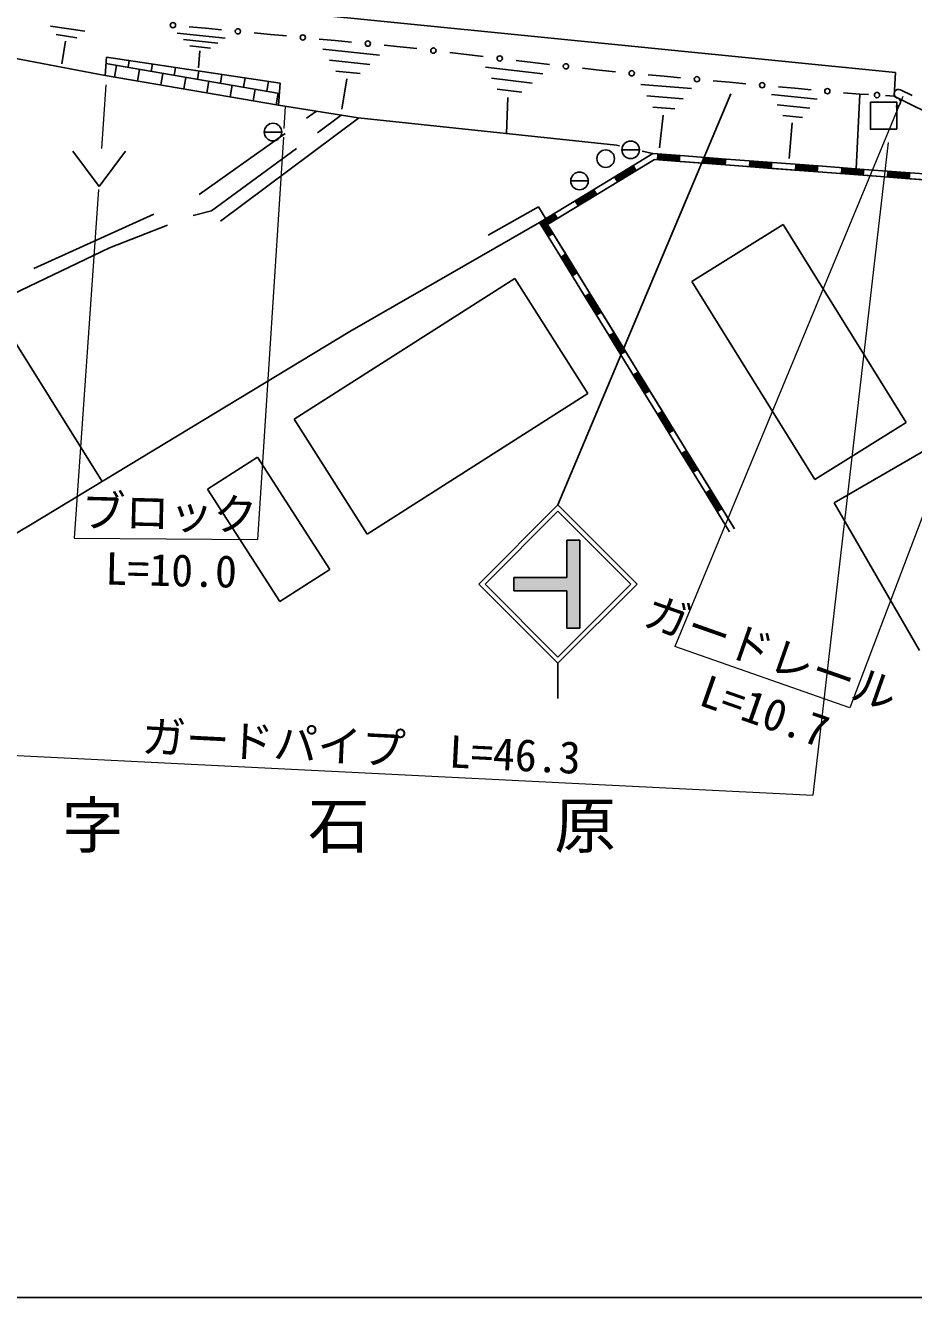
# Model space of a CAD drawing. Units: millimetres, scale not verified. Extents: x 40000 to 680000, y 20000 to 380000.
# Drawn here: x 296144 to 346651, y 205000 to 277342 of the extents above; entities that cross this region are included whole.
import ezdxf
from ezdxf.enums import TextEntityAlignment as Align

# ---------------------------------------------------------------- set-up
doc = ezdxf.new("R2010")
doc.units = ezdxf.units.MM
doc.header["$LTSCALE"] = 1000
doc.linetypes.add('DASHED', pattern=[7.5, 6, -1.5])
for name, color, linetype, lineweight in [('M-BGD', 7, 'Continuous', 25), ('M-BGD-EXST', 7, 'Continuous', 25), ('M-STR-HTXT', 7, 'Continuous', 13), ('M-STR-STRC', 7, 'Continuous', 25), ('M-TTL-BAND', 7, 'Continuous', 25)]:
    doc.layers.add(name, color=color, linetype=linetype, lineweight=lineweight)
doc.layers.add('M-BMK-HTXT', color=7, linetype='Continuous')
doc.styles.add('ＭＳ ゴシック', font='')
doc.styles.get('ＭＳ ゴシック').set_extended_font_data('MS Gothic')

msp = doc.modelspace()

# ---------------------------------------------------------------- hatches: boundary and pattern name
at = {"layer": 'M-STR-STRC'}
msp.add_hatch(color=256, dxfattribs=at).paths.add_polyline_path([(323925, 245946), (326925, 245946), (326925, 248071), (327675, 248071), (327675, 243071), (326925, 243071), (326925, 245196), (323925, 245196)])

# ---------------------------------------------------------------- linework, layer by layer
at = {"layer": 'M-BGD'}
for p, q in [((310833, 278142), (345624, 274666)), ((297562, 277307), (299530, 277010)), ((305456, 277270), (306379, 277183)), ((306379, 277183), (307303, 277095)), ((297885, 276821), (299066, 276642)), ((298429, 276447), (298219, 275166)), ((304768, 276902), (307503, 276625)), ((305133, 276540), (307087, 276342)), ((309150, 276921), (310073, 276833)), ((310073, 276833), (310997, 276746)), ((312844, 276571), (313767, 276484)), ((313767, 276484), (314691, 276397)), ((294683, 275639), (300682, 274497)), ((305499, 276177), (306671, 276059)), ((306068, 275903), (305991, 274934)), ((313065, 275989), (316277, 275652)), ((316538, 276222), (317462, 276135)), ((317462, 276135), (318404, 276023)), ((320288, 275799), (321230, 275688)), ((321230, 275688), (322172, 275576)), ((300682, 274497), (300758, 275542)), ((300711, 275169), (310587, 273478)), ((300758, 275542), (310630, 274065)), ((301209, 274407), (301321, 275064)), ((301978, 274952), (302046, 275350)), ((303293, 274727), (303365, 275152)), ((304607, 274502), (304684, 274955)), ((313431, 275369), (315724, 275129)), ((322308, 274962), (325559, 274586)), ((324057, 275352), (324999, 275240)), ((324999, 275240), (325941, 275128)), ((327825, 274905), (328768, 274793)), ((300682, 274497), (310539, 272810)), ((302523, 274182), (302636, 274839)), ((303837, 273957), (303950, 274614)), ((305152, 273732), (305264, 274390)), ((305921, 274277), (306003, 274758)), ((307235, 274052), (307322, 274560)), ((308550, 273827), (308641, 274363)), ((313796, 274750), (315172, 274606)), ((314422, 274297), (314142, 272583)), ((322641, 274337), (324963, 274068)), ((328768, 274793), (329695, 274708)), ((331549, 274538), (332477, 274453)), ((332477, 274453), (333404, 274368)), ((335258, 274198), (336186, 274113)), ((345624, 274666), (345539, 273329)), ((306466, 273508), (306578, 274165)), ((307780, 273283), (307892, 273940)), ((309094, 273058), (309207, 273715)), ((309864, 273602), (309960, 274165)), ((310408, 272833), (310521, 273490)), ((310539, 272810), (310630, 274065)), ((322974, 273712), (324367, 273551)), ((331138, 273978), (334032, 273760)), ((336186, 274113), (337113, 274028)), ((338967, 273858), (339895, 273773)), ((339895, 273773), (340822, 273688)), ((342676, 273518), (343604, 273433)), ((345907, 273679), (346568, 273354)), ((310539, 272810), (315057, 272081)), ((323583, 273250), (323495, 271191)), ((331484, 273333), (333551, 273177)), ((338566, 273413), (341163, 273156)), ((338893, 272819), (340748, 272635)), ((343604, 273433), (343390, 269187)), ((343604, 273433), (344087, 273407)), ((345055, 273355), (345539, 273329)), ((345539, 273329), (354532, 268857)), ((307246, 266210), (315085, 272078)), ((315057, 272081), (329751, 270531)), ((331829, 272688), (333070, 272595)), ((332404, 272232), (332201, 270391)), ((339220, 272225), (340333, 272115)), ((339747, 271798), (339586, 269769)), ((329751, 270531), (329934, 270489)), ((330737, 269390), (331829, 270055)), ((331225, 270194), (331829, 270055)), ((331829, 270055), (333384, 269938)), ((332061, 269837), (333369, 269739)), ((332064, 269870), (333372, 269772)), ((332066, 269904), (333374, 269805)), ((332069, 269937), (333377, 269839)), ((332071, 269970), (333379, 269872)), ((332074, 270003), (333382, 269905)), ((333384, 269938), (336000, 269742)), ((331911, 269715), (325842, 266018)), ((328497, 268025), (330737, 269390)), ((329634, 268679), (330754, 269362)), ((329652, 268651), (330772, 269333)), ((329669, 268622), (330789, 269305)), ((329686, 268594), (330807, 269276)), ((329704, 268565), (330824, 269248)), ((329721, 268537), (330841, 269219)), ((329738, 268508), (330859, 269191)), ((329756, 268480), (330876, 269162)), ((329773, 268451), (330893, 269134)), ((330911, 269105), (331911, 269715)), ((353130, 268121), (331911, 269715)), ((331911, 269715), (333359, 269606)), ((332054, 269737), (333362, 269639)), ((332056, 269771), (333364, 269672)), ((332059, 269804), (333367, 269706)), ((333359, 269606), (335975, 269409)), ((334670, 269541), (335978, 269443)), ((334672, 269574), (335980, 269476)), ((334675, 269607), (335983, 269509)), ((334677, 269641), (335985, 269542)), ((334680, 269674), (335988, 269576)), ((334682, 269707), (335990, 269609)), ((334685, 269740), (335993, 269642)), ((334687, 269774), (335995, 269675)), ((334690, 269807), (335998, 269709)), ((335975, 269409), (338592, 269213)), ((336000, 269742), (338617, 269545)), ((337286, 269344), (338594, 269246)), ((337289, 269378), (338597, 269279)), ((337291, 269411), (338599, 269313)), ((337294, 269444), (338602, 269346)), ((337296, 269477), (338604, 269379)), ((337299, 269511), (338607, 269412)), ((337301, 269544), (338609, 269445)), ((337304, 269577), (338612, 269479)), ((337306, 269610), (338614, 269512)), ((338592, 269213), (341208, 269016)), ((338617, 269545), (341233, 269349)), ((339902, 269148), (341211, 269049)), ((339905, 269181), (341213, 269083)), ((339907, 269214), (341216, 269116)), ((339910, 269247), (341218, 269149)), ((339912, 269281), (341221, 269182)), ((339915, 269314), (341223, 269216)), ((339917, 269347), (341226, 269249)), ((339920, 269380), (341228, 269282)), ((339922, 269414), (341231, 269315)), ((341233, 269349), (343849, 269152)), ((342531, 269117), (343839, 269019)), ((342534, 269151), (343842, 269052)), ((342536, 269184), (343844, 269086)), ((342539, 269217), (343847, 269119)), ((343849, 269152), (346466, 268956)), ((328670, 267740), (330911, 269105)), ((341208, 269016), (343824, 268820)), ((342519, 268951), (343827, 268853)), ((342521, 268984), (343829, 268886)), ((342524, 269018), (343832, 268919)), ((342526, 269051), (343834, 268953)), ((342529, 269084), (343837, 268986)), ((343824, 268820), (346441, 268623)), ((345135, 268755), (346443, 268656)), ((345137, 268788), (346446, 268690)), ((345140, 268821), (346448, 268723)), ((345142, 268854), (346451, 268756)), ((345145, 268888), (346453, 268789)), ((345147, 268921), (346456, 268823)), ((345150, 268954), (346458, 268856)), ((345152, 268987), (346461, 268889)), ((345155, 269021), (346463, 268922)), ((346441, 268623), (349057, 268427)), ((346466, 268956), (349082, 268759)), ((326256, 266660), (328497, 268025)), ((326429, 266375), (328670, 267740)), ((327394, 267314), (328514, 267997)), ((327411, 267286), (328531, 267968)), ((327428, 267257), (328549, 267940)), ((327446, 267229), (328566, 267911)), ((327463, 267200), (328583, 267883)), ((327480, 267172), (328601, 267854)), ((327498, 267143), (328618, 267826)), ((327515, 267115), (328635, 267797)), ((327532, 267086), (328653, 267769)), ((322450, 265421), (325322, 267026)), ((325322, 267026), (325740, 266346)), ((296612, 263522), (303440, 266601)), ((325383, 266128), (326256, 266660)), ((325429, 266117), (326273, 266632)), ((325475, 266106), (326291, 266603)), ((325521, 266095), (326308, 266575)), ((325566, 266084), (326325, 266546)), ((325612, 266073), (326343, 266518)), ((325658, 266062), (326360, 266489)), ((325704, 266051), (326377, 266461)), ((325750, 266040), (326395, 266432)), ((325796, 266029), (326412, 266404)), ((325842, 266018), (326429, 266375)), ((291408, 265959), (300507, 251412)), ((300921, 264698), (304223, 265986)), ((326572, 264194), (325383, 266128)), ((325913, 265329), (325429, 266117)), ((325942, 265346), (325475, 266106)), ((325970, 265364), (325521, 266095)), ((325999, 265381), (325566, 266084)), ((326027, 265399), (325612, 266073)), ((326055, 265416), (325658, 266062)), ((326084, 265434), (325704, 266051)), ((326112, 265451), (325750, 266040)), ((326141, 265469), (325796, 266029)), ((325842, 266018), (336477, 248724)), ((326856, 264369), (325842, 266018)), ((334036, 262789), (339237, 266019)), ((346232, 254754), (339237, 266019)), ((294207, 261484), (300921, 264698)), ((327947, 261959), (326572, 264194)), ((327288, 263094), (326601, 264211)), ((327316, 263111), (326629, 264229)), ((327345, 263129), (326657, 264246)), ((327373, 263146), (326686, 264264)), ((327401, 263164), (326714, 264281)), ((327430, 263181), (326743, 264299)), ((327458, 263199), (326771, 264316)), ((327487, 263216), (326799, 264334)), ((327515, 263234), (326828, 264351)), ((328231, 262134), (326856, 264369)), ((311423, 254956), (323971, 262943)), ((328132, 256406), (323971, 262943)), ((341030, 251524), (334036, 262789)), ((329321, 259724), (327947, 261959)), ((328662, 260859), (327975, 261976)), ((328691, 260877), (328003, 261994)), ((328719, 260894), (328032, 262011)), ((328747, 260911), (328060, 262029)), ((328776, 260929), (328089, 262046)), ((328804, 260946), (328117, 262064)), ((328833, 260964), (328145, 262081)), ((328861, 260981), (328174, 262099)), ((328889, 260999), (328202, 262116)), ((329605, 259899), (328231, 262134)), ((330695, 257489), (329321, 259724)), ((330037, 258624), (329349, 259742)), ((330065, 258642), (329378, 259759)), ((330093, 258659), (329406, 259777)), ((330122, 258677), (329435, 259794)), ((330150, 258694), (329463, 259811)), ((330179, 258711), (329491, 259829)), ((330207, 258729), (329520, 259846)), ((330235, 258746), (329548, 259864)), ((330264, 258764), (329577, 259881)), ((330979, 257664), (329605, 259899)), ((331468, 256424), (330781, 257542)), ((331496, 256442), (330809, 257559)), ((331525, 256459), (330837, 257577)), ((331553, 256477), (330866, 257594)), ((331581, 256494), (330894, 257611)), ((331610, 256512), (330923, 257629)), ((331638, 256529), (330951, 257646)), ((332354, 255429), (330979, 257664)), ((332070, 255254), (330695, 257489)), ((331411, 256389), (330724, 257507)), ((331439, 256407), (330752, 257524)), ((315584, 248419), (328132, 256406)), ((332956, 254259), (332269, 255377)), ((332984, 254277), (332297, 255394)), ((333013, 254294), (332325, 255412)), ((333728, 253194), (332354, 255429)), ((311423, 254956), (315584, 248419)), ((333444, 253019), (332070, 255254)), ((332785, 254154), (332098, 255272)), ((332814, 254172), (332127, 255289)), ((332842, 254189), (332155, 255307)), ((332871, 254207), (332183, 255324)), ((332899, 254224), (332212, 255342)), ((332927, 254242), (332240, 255359)), ((346232, 254754), (341030, 251524)), ((349988, 254737), (342139, 250201)), ((309343, 252799), (306503, 250973)), ((313451, 246411), (309343, 252799)), ((334819, 250785), (333444, 253019)), ((334160, 251920), (333473, 253037)), ((334188, 251937), (333501, 253054)), ((334217, 251954), (333529, 253072)), ((334245, 251972), (333558, 253089)), ((334273, 251989), (333586, 253107)), ((334302, 252007), (333615, 253124)), ((334330, 252024), (333643, 253142)), ((334359, 252042), (333671, 253159)), ((334387, 252059), (333700, 253177)), ((335102, 250959), (333728, 253194)), ((310611, 244585), (306503, 250973)), ((336193, 248550), (334819, 250785)), ((335534, 249685), (334847, 250802)), ((335563, 249702), (334875, 250820)), ((335591, 249720), (334904, 250837)), ((335619, 249737), (334932, 250854)), ((335648, 249754), (334961, 250872)), ((335676, 249772), (334989, 250889)), ((335704, 249789), (335017, 250907)), ((335733, 249807), (335046, 250924)), ((335761, 249824), (335074, 250942)), ((336477, 248724), (335102, 250959)), ((346991, 241804), (342139, 250201)), ((275502, 236531), (296430, 248946)), ((310611, 244585), (313451, 246411))]:
    msp.add_line(p, q, dxfattribs=at)
at = {"layer": 'M-BGD', "linetype": 'DASHED'}
for p, q in [((306017, 267724), (312690, 272463)), ((306726, 266791), (314106, 272234)), ((305682, 266530), (306726, 266791))]:
    msp.add_line(p, q, dxfattribs=at)
at = {"layer": 'M-BGD'}
msp.add_lwpolyline([(344193, 272985), (344193, 271443), (345694, 271444), (345694, 272985)], close=True, dxfattribs=at)
msp.add_lwpolyline([(296430, 248946), (314591, 259931), (325383, 266128)], dxfattribs=at)
for centre in [(304532, 277357), (308226, 277008), (311920, 276659), (315615, 276309), (319346, 275911), (323115, 275464), (326883, 275017), (330622, 274623), (334331, 274283), (338040, 273943), (341749, 273603), (344571, 273381)]:
    msp.add_circle(centre, 150, dxfattribs=at)
for centre, start, end in [((345797, 273455), 63.80411, 243.80411), ((345662, 272982), 264.45072, 84.45072)]:
    msp.add_arc(centre, 250, start, end, dxfattribs=at)
at = {"layer": 'M-BGD-EXST'}
for p, q in [((309724, 271276), (310724, 271277)), ((298839, 270184), (300339, 268184)), ((300339, 268184), (301839, 270184)), ((330062, 270266), (331062, 270266)), ((327152, 268499), (328152, 268499))]:
    msp.add_line(p, q, dxfattribs=at)
for centre in [(310224, 271277), (330562, 270266), (329144, 269768), (327652, 268499)]:
    msp.add_circle(centre, 500, dxfattribs=at)
at = {"layer": 'M-STR-HTXT'}
for p, q in [((300720, 273970), (300467, 270351)), ((310858, 271482), (310941, 272745)), ((346042, 273297), (333080, 242027)), ((310826, 270990), (309333, 248100)), ((345203, 270694), (340927, 233564)), ((354508, 268849), (343030, 238533)), ((300304, 268017), (298916, 248191)), ((298916, 248191), (309333, 248100)), ((343030, 238533), (333080, 242027)), ((289411, 236137), (340927, 233564))]:
    msp.add_line(p, q, dxfattribs=at)
at = {"layer": 'M-STR-STRC'}
for p, q in [((336262, 273455), (326426, 250072)), ((321926, 245572), (326426, 250072)), ((322280, 245572), (326426, 249718)), ((330926, 245572), (326426, 250072)), ((330573, 245572), (326426, 249718)), ((327675, 248071), (326925, 248071)), ((326925, 245946), (326925, 248071)), ((327675, 243071), (327675, 248071)), ((321926, 245572), (326426, 241071)), ((322280, 245572), (326426, 241425)), ((323925, 245196), (323925, 245946)), ((326925, 245946), (323925, 245946)), ((326426, 241425), (330573, 245572)), ((326426, 241072), (330926, 245572)), ((326925, 245196), (323925, 245196)), ((326925, 243071), (326925, 245196)), ((327675, 243071), (326925, 243071)), ((326426, 241071), (326426, 239071))]:
    msp.add_line(p, q, dxfattribs=at)
at = {"layer": 'M-TTL-BAND'}
msp.add_line((40000, 205000), (579000, 205000), dxfattribs=at)

# ---------------------------------------------------------------- texts
at = {"layer": 'M-BMK-HTXT', "style": 'ＭＳ ゴシック'}
msp.add_text('字\u3000\u3000\u3000石\u3000\u3000\u3000原', height=2566, rotation=0.008, dxfattribs=at).set_placement((313968, 229798), align=Align.BOTTOM_CENTER)
at = {"layer": 'M-STR-HTXT', "style": 'ＭＳ ゴシック'}
for s, rotation, p in [('ブロック', 358.611, (304295, 248168)), ('L=10.0', 358.611, (304399, 244909)), ('ガードレール', 340.649, (338079, 240271)), ('L=10.7', 340.649, (337698, 236966)), ('ガードパイプ\u3000L=46.3', 357.141, (315169, 234851))]:
    msp.add_text(s, height=1833, rotation=rotation, dxfattribs=at).set_placement(p, align=Align.BOTTOM_CENTER)

doc.saveas('drawing.dxf')
